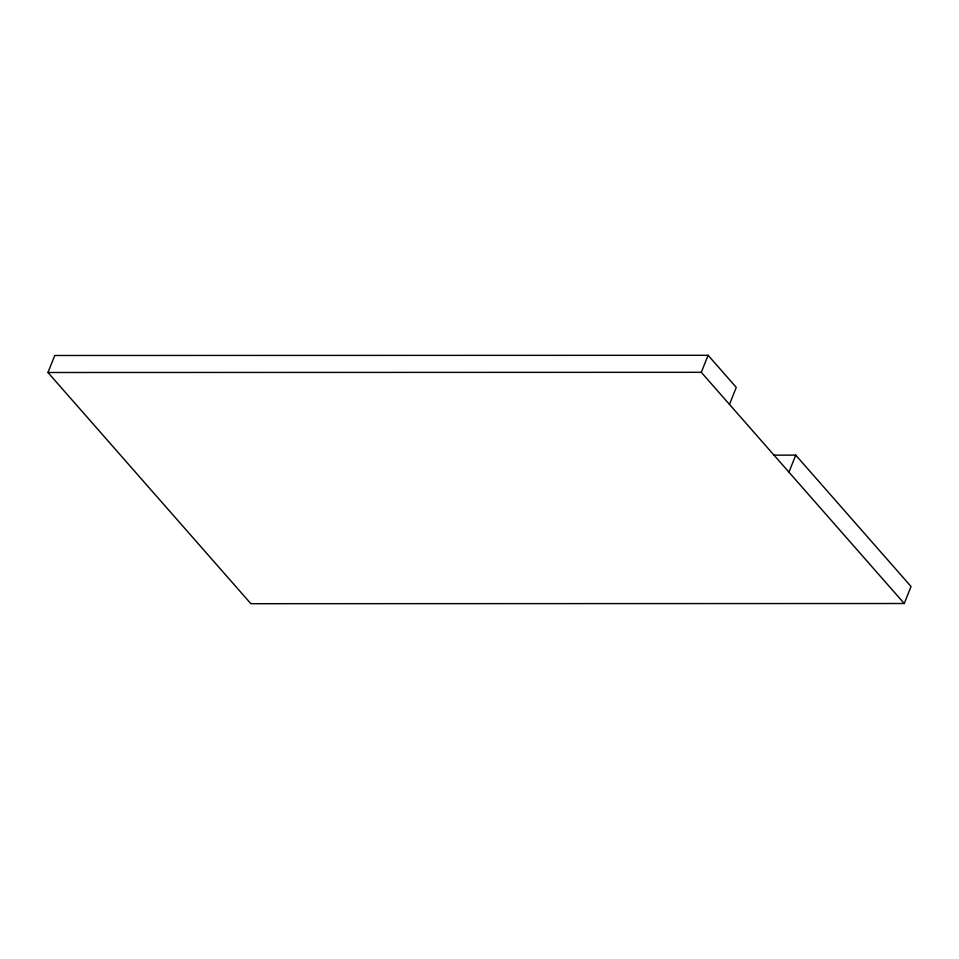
<?xml version="1.0" encoding="UTF-8"?>
<svg xmlns="http://www.w3.org/2000/svg" width="959" height="959" viewBox="0 0 959 959"><rect width="100%" height="100%" fill="white"/><g stroke="black" fill="none" stroke-linecap="round" stroke-linejoin="round"><path stroke-width="1.44" d="M773.553 455.153L795.742 455.141L911.05 586.5L904.241 603.511L250.898 603.702L47.95 372.5L54.759 355.489L708.102 355.298L736.272 387.4L729.475 404.41M904.241 603.511L701.293 372.308L708.102 355.298M788.945 472.164L795.742 455.141M47.95 372.5L701.293 372.308"/></g></svg>
